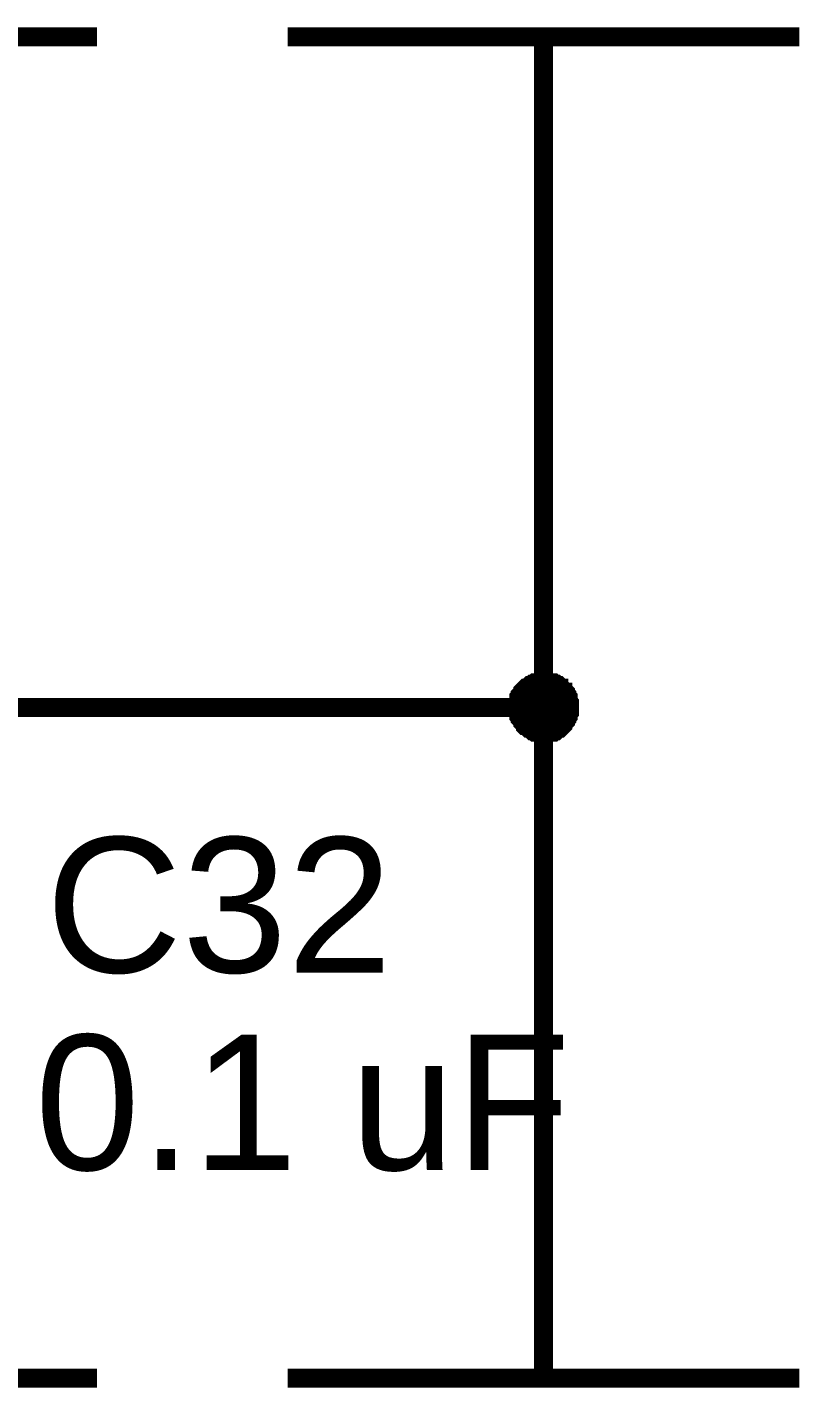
# Model space of a CAD drawing. Header units: millimetres. Extents: x 0 to 594, y 0 to 420.
# Drawn here: x 372 to 384.23, y 39.43 to 60.73 of the extents above; entities that cross this region are included whole.
import ezdxf

# ---------------------------------------------------------------- set-up
doc = ezdxf.new("R2010")
doc.units = ezdxf.units.MM
doc.layers.add('Sheet', color=255, linetype='Continuous')
doc.styles.get("Standard").update_dxf_attribs({"font": 'arial.ttf'})

msp = doc.modelspace()

# ---------------------------------------------------------------- linework, layer by layer
at = {"layer": 'Sheet', "color": 0}
for points, const_width in [([(365.091, 60.581), (373.091, 60.581)], 0.3), ([(376.076, 60.581), (384.077, 60.581)], 0.3), ([(380.076, 60.581), (380.076, 54.167)], 0.3), ([(380.076, 59.099), (380.076, 54.082)], 0.3), ([(380.076, 54.082), (380.076, 50.082), (380.076, 46.081)], 0.3), ([(379.568, 50.082), (379.568, 50.103), (379.568, 50.145), (379.568, 50.166), (379.568, 50.187), (379.589, 50.209), (379.589, 50.23), (379.589, 50.272), (379.611, 50.293), (379.611, 50.314), (379.632, 50.336), (379.653, 50.357), (379.653, 50.378), (379.674, 50.399), (379.695, 50.42), (379.695, 50.42), (379.716, 50.441), (379.738, 50.463), (379.759, 50.484), (379.78, 50.484), (379.801, 50.505), (379.822, 50.526), (379.843, 50.526), (379.865, 50.547), (379.886, 50.547), (379.907, 50.568), (379.928, 50.568), (379.949, 50.568), (379.97, 50.59), (379.992, 50.59), (380.034, 50.59), (380.055, 50.59), (380.076, 50.59)], 0.0991), ([(379.568, 50.082), (379.568, 50.103), (379.568, 50.145), (379.568, 50.166), (379.568, 50.187), (379.589, 50.209), (379.589, 50.23), (379.589, 50.272), (379.611, 50.293), (379.611, 50.314), (379.632, 50.336), (379.653, 50.357), (379.653, 50.378), (379.674, 50.399), (379.695, 50.42), (379.695, 50.42), (379.716, 50.441), (379.738, 50.463), (379.759, 50.484), (379.78, 50.484), (379.801, 50.505), (379.822, 50.526), (379.843, 50.526), (379.865, 50.547), (379.886, 50.547), (379.907, 50.568), (379.928, 50.568), (379.949, 50.568), (379.97, 50.59), (379.992, 50.59), (380.034, 50.59), (380.055, 50.59), (380.076, 50.59)], 0.0991), ([(379.568, 50.082), (379.568, 50.103), (379.568, 50.145), (379.568, 50.166), (379.568, 50.187), (379.589, 50.209), (379.589, 50.23), (379.589, 50.272), (379.611, 50.293), (379.611, 50.314), (379.632, 50.336), (379.653, 50.357), (379.653, 50.378), (379.674, 50.399), (379.695, 50.42), (379.695, 50.42), (379.716, 50.441), (379.738, 50.463), (379.759, 50.484), (379.78, 50.484), (379.801, 50.505), (379.822, 50.526), (379.843, 50.526), (379.865, 50.547), (379.886, 50.547), (379.907, 50.568), (379.928, 50.568), (379.949, 50.568), (379.97, 50.59), (379.992, 50.59), (380.034, 50.59), (380.055, 50.59), (380.076, 50.59)], 0.0991), ([(379.568, 50.082), (379.568, 50.103), (379.568, 50.145), (379.568, 50.166), (379.568, 50.187), (379.589, 50.209), (379.589, 50.23), (379.589, 50.272), (379.611, 50.293), (379.611, 50.314), (379.632, 50.336), (379.653, 50.357), (379.653, 50.378), (379.674, 50.399), (379.695, 50.42), (379.695, 50.42), (379.716, 50.441), (379.738, 50.463), (379.759, 50.484), (379.78, 50.484), (379.801, 50.505), (379.822, 50.526), (379.843, 50.526), (379.865, 50.547), (379.886, 50.547), (379.907, 50.568), (379.928, 50.568), (379.949, 50.568), (379.97, 50.59), (379.992, 50.59), (380.034, 50.59), (380.055, 50.59), (380.076, 50.59)], 0.0991), ([(379.568, 50.082), (379.568, 50.103), (379.568, 50.145), (379.568, 50.166), (379.568, 50.187), (379.589, 50.209), (379.589, 50.23), (379.589, 50.272), (379.611, 50.293), (379.611, 50.314), (379.632, 50.336), (379.653, 50.357), (379.653, 50.378), (379.674, 50.399), (379.695, 50.42), (379.695, 50.42), (379.716, 50.441), (379.738, 50.463), (379.759, 50.484), (379.78, 50.484), (379.801, 50.505), (379.822, 50.526), (379.843, 50.526), (379.865, 50.547), (379.886, 50.547), (379.907, 50.568), (379.928, 50.568), (379.949, 50.568), (379.97, 50.59), (379.992, 50.59), (380.034, 50.59), (380.055, 50.59), (380.076, 50.59)], 0.0991), ([(379.568, 50.082), (379.568, 50.103), (379.568, 50.145), (379.568, 50.166), (379.568, 50.187), (379.589, 50.209), (379.589, 50.23), (379.589, 50.272), (379.611, 50.293), (379.611, 50.314), (379.632, 50.336), (379.653, 50.357), (379.653, 50.378), (379.674, 50.399), (379.695, 50.42), (379.695, 50.42), (379.716, 50.441), (379.738, 50.463), (379.759, 50.484), (379.78, 50.484), (379.801, 50.505), (379.822, 50.526), (379.843, 50.526), (379.865, 50.547), (379.886, 50.547), (379.907, 50.568), (379.928, 50.568), (379.949, 50.568), (379.97, 50.59), (379.992, 50.59), (380.034, 50.59), (380.055, 50.59), (380.076, 50.59)], 0.0991), ([(379.568, 50.082), (379.568, 50.103), (379.568, 50.145), (379.568, 50.166), (379.568, 50.187), (379.589, 50.209), (379.589, 50.23), (379.589, 50.272), (379.611, 50.293), (379.611, 50.314), (379.632, 50.336), (379.653, 50.357), (379.653, 50.378), (379.674, 50.399), (379.695, 50.42), (379.695, 50.42), (379.716, 50.441), (379.738, 50.463), (379.759, 50.484), (379.78, 50.484), (379.801, 50.505), (379.822, 50.526), (379.843, 50.526), (379.865, 50.547), (379.886, 50.547), (379.907, 50.568), (379.928, 50.568), (379.949, 50.568), (379.97, 50.59), (379.992, 50.59), (380.034, 50.59), (380.055, 50.59), (380.076, 50.59)], 0.0991), ([(379.568, 50.082), (379.568, 50.103), (379.568, 50.145), (379.568, 50.166), (379.568, 50.187), (379.589, 50.209), (379.589, 50.23), (379.589, 50.272), (379.611, 50.293), (379.611, 50.314), (379.632, 50.336), (379.653, 50.357), (379.653, 50.378), (379.674, 50.399), (379.695, 50.42), (379.695, 50.42), (379.716, 50.441), (379.738, 50.463), (379.759, 50.484), (379.78, 50.484), (379.801, 50.505), (379.822, 50.526), (379.843, 50.526), (379.865, 50.547), (379.886, 50.547), (379.907, 50.568), (379.928, 50.568), (379.949, 50.568), (379.97, 50.59), (379.992, 50.59), (380.034, 50.59), (380.055, 50.59), (380.076, 50.59)], 0.0991), ([(380.076, 50.59), (380.076, 50.59)], 0.0991), ([(380.076, 50.59), (380.097, 50.59), (380.14, 50.59), (380.161, 50.59), (380.182, 50.59), (380.203, 50.568), (380.224, 50.568), (380.267, 50.568), (380.288, 50.547), (380.309, 50.547), (380.33, 50.526), (380.351, 50.526), (380.373, 50.505), (380.394, 50.484), (380.415, 50.484), (380.415, 50.463), (380.436, 50.441), (380.457, 50.42), (380.478, 50.42), (380.478, 50.399), (380.5, 50.378), (380.521, 50.357), (380.521, 50.336), (380.542, 50.314), (380.542, 50.293), (380.563, 50.272), (380.563, 50.23), (380.563, 50.209), (380.584, 50.187), (380.584, 50.166), (380.584, 50.145), (380.584, 50.103), (380.584, 50.082)], 0.0991), ([(380.076, 50.59), (380.076, 50.59)], 0.0991), ([(380.076, 50.59), (380.097, 50.59), (380.14, 50.59), (380.161, 50.59), (380.182, 50.59), (380.203, 50.568), (380.224, 50.568), (380.267, 50.568), (380.288, 50.547), (380.309, 50.547), (380.33, 50.526), (380.351, 50.526), (380.373, 50.505), (380.394, 50.484), (380.415, 50.484), (380.415, 50.463), (380.436, 50.441), (380.457, 50.42), (380.478, 50.42), (380.478, 50.399), (380.5, 50.378), (380.521, 50.357), (380.521, 50.336), (380.542, 50.314), (380.542, 50.293), (380.563, 50.272), (380.563, 50.23), (380.563, 50.209), (380.584, 50.187), (380.584, 50.166), (380.584, 50.145), (380.584, 50.103), (380.584, 50.082)], 0.0991), ([(380.076, 50.59), (380.076, 50.59)], 0.0991), ([(380.076, 50.59), (380.097, 50.59), (380.14, 50.59), (380.161, 50.59), (380.182, 50.59), (380.203, 50.568), (380.224, 50.568), (380.267, 50.568), (380.288, 50.547), (380.309, 50.547), (380.33, 50.526), (380.351, 50.526), (380.373, 50.505), (380.394, 50.484), (380.415, 50.484), (380.415, 50.463), (380.436, 50.441), (380.457, 50.42), (380.478, 50.42), (380.478, 50.399), (380.5, 50.378), (380.521, 50.357), (380.521, 50.336), (380.542, 50.314), (380.542, 50.293), (380.563, 50.272), (380.563, 50.23), (380.563, 50.209), (380.584, 50.187), (380.584, 50.166), (380.584, 50.145), (380.584, 50.103), (380.584, 50.082)], 0.0991), ([(380.076, 50.59), (380.076, 50.59)], 0.0991), ([(380.076, 50.59), (380.097, 50.59), (380.14, 50.59), (380.161, 50.59), (380.182, 50.59), (380.203, 50.568), (380.224, 50.568), (380.267, 50.568), (380.288, 50.547), (380.309, 50.547), (380.33, 50.526), (380.351, 50.526), (380.373, 50.505), (380.394, 50.484), (380.415, 50.484), (380.415, 50.463), (380.436, 50.441), (380.457, 50.42), (380.478, 50.42), (380.478, 50.399), (380.5, 50.378), (380.521, 50.357), (380.521, 50.336), (380.542, 50.314), (380.542, 50.293), (380.563, 50.272), (380.563, 50.23), (380.563, 50.209), (380.584, 50.187), (380.584, 50.166), (380.584, 50.145), (380.584, 50.103), (380.584, 50.082)], 0.0991), ([(380.076, 50.59), (380.076, 50.59)], 0.0991), ([(380.076, 50.59), (380.097, 50.59), (380.14, 50.59), (380.161, 50.59), (380.182, 50.59), (380.203, 50.568), (380.224, 50.568), (380.267, 50.568), (380.288, 50.547), (380.309, 50.547), (380.33, 50.526), (380.351, 50.526), (380.373, 50.505), (380.394, 50.484), (380.415, 50.484), (380.415, 50.463), (380.436, 50.441), (380.457, 50.42), (380.478, 50.42), (380.478, 50.399), (380.5, 50.378), (380.521, 50.357), (380.521, 50.336), (380.542, 50.314), (380.542, 50.293), (380.563, 50.272), (380.563, 50.23), (380.563, 50.209), (380.584, 50.187), (380.584, 50.166), (380.584, 50.145), (380.584, 50.103), (380.584, 50.082)], 0.0991), ([(380.076, 50.59), (380.076, 50.59)], 0.0991), ([(380.076, 50.59), (380.097, 50.59), (380.14, 50.59), (380.161, 50.59), (380.182, 50.59), (380.203, 50.568), (380.224, 50.568), (380.267, 50.568), (380.288, 50.547), (380.309, 50.547), (380.33, 50.526), (380.351, 50.526), (380.373, 50.505), (380.394, 50.484), (380.415, 50.484), (380.415, 50.463), (380.436, 50.441), (380.457, 50.42), (380.478, 50.42), (380.478, 50.399), (380.5, 50.378), (380.521, 50.357), (380.521, 50.336), (380.542, 50.314), (380.542, 50.293), (380.563, 50.272), (380.563, 50.23), (380.563, 50.209), (380.584, 50.187), (380.584, 50.166), (380.584, 50.145), (380.584, 50.103), (380.584, 50.082)], 0.0991), ([(380.076, 50.59), (380.076, 50.59)], 0.0991), ([(380.076, 50.59), (380.097, 50.59), (380.14, 50.59), (380.161, 50.59), (380.182, 50.59), (380.203, 50.568), (380.224, 50.568), (380.267, 50.568), (380.288, 50.547), (380.309, 50.547), (380.33, 50.526), (380.351, 50.526), (380.373, 50.505), (380.394, 50.484), (380.415, 50.484), (380.415, 50.463), (380.436, 50.441), (380.457, 50.42), (380.478, 50.42), (380.478, 50.399), (380.5, 50.378), (380.521, 50.357), (380.521, 50.336), (380.542, 50.314), (380.542, 50.293), (380.563, 50.272), (380.563, 50.23), (380.563, 50.209), (380.584, 50.187), (380.584, 50.166), (380.584, 50.145), (380.584, 50.103), (380.584, 50.082)], 0.0991), ([(380.076, 50.59), (380.076, 50.59)], 0.0991), ([(380.076, 50.59), (380.097, 50.59), (380.14, 50.59), (380.161, 50.59), (380.182, 50.59), (380.203, 50.568), (380.224, 50.568), (380.267, 50.568), (380.288, 50.547), (380.309, 50.547), (380.33, 50.526), (380.351, 50.526), (380.373, 50.505), (380.394, 50.484), (380.415, 50.484), (380.415, 50.463), (380.436, 50.441), (380.457, 50.42), (380.478, 50.42), (380.478, 50.399), (380.5, 50.378), (380.521, 50.357), (380.521, 50.336), (380.542, 50.314), (380.542, 50.293), (380.563, 50.272), (380.563, 50.23), (380.563, 50.209), (380.584, 50.187), (380.584, 50.166), (380.584, 50.145), (380.584, 50.103), (380.584, 50.082)], 0.0991), ([(380.076, 50.082), (369.091, 50.082)], 0.3), ([(380.076, 49.574), (380.055, 49.574), (380.034, 49.574), (379.992, 49.574), (379.97, 49.574), (379.949, 49.595), (379.928, 49.595), (379.907, 49.595), (379.886, 49.616), (379.865, 49.616), (379.843, 49.637), (379.822, 49.658), (379.801, 49.658), (379.78, 49.679), (379.759, 49.701), (379.738, 49.701), (379.716, 49.722), (379.695, 49.743), (379.695, 49.764), (379.674, 49.785), (379.653, 49.806), (379.653, 49.828), (379.632, 49.849), (379.611, 49.87), (379.611, 49.891), (379.589, 49.912), (379.589, 49.933), (379.589, 49.955), (379.568, 49.976), (379.568, 49.997), (379.568, 50.039), (379.568, 50.06), (379.568, 50.082)], 0.0991), ([(379.568, 50.082), (379.568, 50.082)], 0.0991), ([(380.076, 49.574), (380.055, 49.574), (380.034, 49.574), (379.992, 49.574), (379.97, 49.574), (379.949, 49.595), (379.928, 49.595), (379.907, 49.595), (379.886, 49.616), (379.865, 49.616), (379.843, 49.637), (379.822, 49.658), (379.801, 49.658), (379.78, 49.679), (379.759, 49.701), (379.738, 49.701), (379.716, 49.722), (379.695, 49.743), (379.695, 49.764), (379.674, 49.785), (379.653, 49.806), (379.653, 49.828), (379.632, 49.849), (379.611, 49.87), (379.611, 49.891), (379.589, 49.912), (379.589, 49.933), (379.589, 49.955), (379.568, 49.976), (379.568, 49.997), (379.568, 50.039), (379.568, 50.06), (379.568, 50.082)], 0.0991), ([(379.568, 50.082), (379.568, 50.082)], 0.0991), ([(380.076, 49.574), (380.055, 49.574), (380.034, 49.574), (379.992, 49.574), (379.97, 49.574), (379.949, 49.595), (379.928, 49.595), (379.907, 49.595), (379.886, 49.616), (379.865, 49.616), (379.843, 49.637), (379.822, 49.658), (379.801, 49.658), (379.78, 49.679), (379.759, 49.701), (379.738, 49.701), (379.716, 49.722), (379.695, 49.743), (379.695, 49.764), (379.674, 49.785), (379.653, 49.806), (379.653, 49.828), (379.632, 49.849), (379.611, 49.87), (379.611, 49.891), (379.589, 49.912), (379.589, 49.933), (379.589, 49.955), (379.568, 49.976), (379.568, 49.997), (379.568, 50.039), (379.568, 50.06), (379.568, 50.082)], 0.0991), ([(379.568, 50.082), (379.568, 50.082)], 0.0991), ([(380.076, 49.574), (380.055, 49.574), (380.034, 49.574), (379.992, 49.574), (379.97, 49.574), (379.949, 49.595), (379.928, 49.595), (379.907, 49.595), (379.886, 49.616), (379.865, 49.616), (379.843, 49.637), (379.822, 49.658), (379.801, 49.658), (379.78, 49.679), (379.759, 49.701), (379.738, 49.701), (379.716, 49.722), (379.695, 49.743), (379.695, 49.764), (379.674, 49.785), (379.653, 49.806), (379.653, 49.828), (379.632, 49.849), (379.611, 49.87), (379.611, 49.891), (379.589, 49.912), (379.589, 49.933), (379.589, 49.955), (379.568, 49.976), (379.568, 49.997), (379.568, 50.039), (379.568, 50.06), (379.568, 50.082)], 0.0991), ([(379.568, 50.082), (379.568, 50.082)], 0.0991), ([(380.076, 49.574), (380.055, 49.574), (380.034, 49.574), (379.992, 49.574), (379.97, 49.574), (379.949, 49.595), (379.928, 49.595), (379.907, 49.595), (379.886, 49.616), (379.865, 49.616), (379.843, 49.637), (379.822, 49.658), (379.801, 49.658), (379.78, 49.679), (379.759, 49.701), (379.738, 49.701), (379.716, 49.722), (379.695, 49.743), (379.695, 49.764), (379.674, 49.785), (379.653, 49.806), (379.653, 49.828), (379.632, 49.849), (379.611, 49.87), (379.611, 49.891), (379.589, 49.912), (379.589, 49.933), (379.589, 49.955), (379.568, 49.976), (379.568, 49.997), (379.568, 50.039), (379.568, 50.06), (379.568, 50.082)], 0.0991), ([(379.568, 50.082), (379.568, 50.082)], 0.0991), ([(380.076, 49.574), (380.055, 49.574), (380.034, 49.574), (379.992, 49.574), (379.97, 49.574), (379.949, 49.595), (379.928, 49.595), (379.907, 49.595), (379.886, 49.616), (379.865, 49.616), (379.843, 49.637), (379.822, 49.658), (379.801, 49.658), (379.78, 49.679), (379.759, 49.701), (379.738, 49.701), (379.716, 49.722), (379.695, 49.743), (379.695, 49.764), (379.674, 49.785), (379.653, 49.806), (379.653, 49.828), (379.632, 49.849), (379.611, 49.87), (379.611, 49.891), (379.589, 49.912), (379.589, 49.933), (379.589, 49.955), (379.568, 49.976), (379.568, 49.997), (379.568, 50.039), (379.568, 50.06), (379.568, 50.082)], 0.0991), ([(379.568, 50.082), (379.568, 50.082)], 0.0991), ([(380.076, 49.574), (380.055, 49.574), (380.034, 49.574), (379.992, 49.574), (379.97, 49.574), (379.949, 49.595), (379.928, 49.595), (379.907, 49.595), (379.886, 49.616), (379.865, 49.616), (379.843, 49.637), (379.822, 49.658), (379.801, 49.658), (379.78, 49.679), (379.759, 49.701), (379.738, 49.701), (379.716, 49.722), (379.695, 49.743), (379.695, 49.764), (379.674, 49.785), (379.653, 49.806), (379.653, 49.828), (379.632, 49.849), (379.611, 49.87), (379.611, 49.891), (379.589, 49.912), (379.589, 49.933), (379.589, 49.955), (379.568, 49.976), (379.568, 49.997), (379.568, 50.039), (379.568, 50.06), (379.568, 50.082)], 0.0991), ([(379.568, 50.082), (379.568, 50.082)], 0.0991), ([(380.076, 49.574), (380.055, 49.574), (380.034, 49.574), (379.992, 49.574), (379.97, 49.574), (379.949, 49.595), (379.928, 49.595), (379.907, 49.595), (379.886, 49.616), (379.865, 49.616), (379.843, 49.637), (379.822, 49.658), (379.801, 49.658), (379.78, 49.679), (379.759, 49.701), (379.738, 49.701), (379.716, 49.722), (379.695, 49.743), (379.695, 49.764), (379.674, 49.785), (379.653, 49.806), (379.653, 49.828), (379.632, 49.849), (379.611, 49.87), (379.611, 49.891), (379.589, 49.912), (379.589, 49.933), (379.589, 49.955), (379.568, 49.976), (379.568, 49.997), (379.568, 50.039), (379.568, 50.06), (379.568, 50.082)], 0.0991), ([(379.568, 50.082), (379.568, 50.082)], 0.0991), ([(380.584, 50.082), (380.584, 50.06), (380.584, 50.039), (380.584, 49.997), (380.584, 49.976), (380.563, 49.955), (380.563, 49.933), (380.563, 49.912), (380.542, 49.891), (380.542, 49.87), (380.521, 49.849), (380.521, 49.828), (380.5, 49.806), (380.478, 49.785), (380.478, 49.764), (380.457, 49.743), (380.436, 49.722), (380.415, 49.701), (380.415, 49.701), (380.394, 49.679), (380.373, 49.658), (380.351, 49.658), (380.33, 49.637), (380.309, 49.616), (380.288, 49.616), (380.267, 49.595), (380.224, 49.595), (380.203, 49.595), (380.182, 49.574), (380.161, 49.574), (380.14, 49.574), (380.097, 49.574), (380.076, 49.574)], 0.0991), ([(380.584, 50.082), (380.584, 50.06), (380.584, 50.039), (380.584, 49.997), (380.584, 49.976), (380.563, 49.955), (380.563, 49.933), (380.563, 49.912), (380.542, 49.891), (380.542, 49.87), (380.521, 49.849), (380.521, 49.828), (380.5, 49.806), (380.478, 49.785), (380.478, 49.764), (380.457, 49.743), (380.436, 49.722), (380.415, 49.701), (380.415, 49.701), (380.394, 49.679), (380.373, 49.658), (380.351, 49.658), (380.33, 49.637), (380.309, 49.616), (380.288, 49.616), (380.267, 49.595), (380.224, 49.595), (380.203, 49.595), (380.182, 49.574), (380.161, 49.574), (380.14, 49.574), (380.097, 49.574), (380.076, 49.574)], 0.0991), ([(380.584, 50.082), (380.584, 50.06), (380.584, 50.039), (380.584, 49.997), (380.584, 49.976), (380.563, 49.955), (380.563, 49.933), (380.563, 49.912), (380.542, 49.891), (380.542, 49.87), (380.521, 49.849), (380.521, 49.828), (380.5, 49.806), (380.478, 49.785), (380.478, 49.764), (380.457, 49.743), (380.436, 49.722), (380.415, 49.701), (380.415, 49.701), (380.394, 49.679), (380.373, 49.658), (380.351, 49.658), (380.33, 49.637), (380.309, 49.616), (380.288, 49.616), (380.267, 49.595), (380.224, 49.595), (380.203, 49.595), (380.182, 49.574), (380.161, 49.574), (380.14, 49.574), (380.097, 49.574), (380.076, 49.574)], 0.0991), ([(380.584, 50.082), (380.584, 50.06), (380.584, 50.039), (380.584, 49.997), (380.584, 49.976), (380.563, 49.955), (380.563, 49.933), (380.563, 49.912), (380.542, 49.891), (380.542, 49.87), (380.521, 49.849), (380.521, 49.828), (380.5, 49.806), (380.478, 49.785), (380.478, 49.764), (380.457, 49.743), (380.436, 49.722), (380.415, 49.701), (380.415, 49.701), (380.394, 49.679), (380.373, 49.658), (380.351, 49.658), (380.33, 49.637), (380.309, 49.616), (380.288, 49.616), (380.267, 49.595), (380.224, 49.595), (380.203, 49.595), (380.182, 49.574), (380.161, 49.574), (380.14, 49.574), (380.097, 49.574), (380.076, 49.574)], 0.0991), ([(380.584, 50.082), (380.584, 50.06), (380.584, 50.039), (380.584, 49.997), (380.584, 49.976), (380.563, 49.955), (380.563, 49.933), (380.563, 49.912), (380.542, 49.891), (380.542, 49.87), (380.521, 49.849), (380.521, 49.828), (380.5, 49.806), (380.478, 49.785), (380.478, 49.764), (380.457, 49.743), (380.436, 49.722), (380.415, 49.701), (380.415, 49.701), (380.394, 49.679), (380.373, 49.658), (380.351, 49.658), (380.33, 49.637), (380.309, 49.616), (380.288, 49.616), (380.267, 49.595), (380.224, 49.595), (380.203, 49.595), (380.182, 49.574), (380.161, 49.574), (380.14, 49.574), (380.097, 49.574), (380.076, 49.574)], 0.0991), ([(380.584, 50.082), (380.584, 50.06), (380.584, 50.039), (380.584, 49.997), (380.584, 49.976), (380.563, 49.955), (380.563, 49.933), (380.563, 49.912), (380.542, 49.891), (380.542, 49.87), (380.521, 49.849), (380.521, 49.828), (380.5, 49.806), (380.478, 49.785), (380.478, 49.764), (380.457, 49.743), (380.436, 49.722), (380.415, 49.701), (380.415, 49.701), (380.394, 49.679), (380.373, 49.658), (380.351, 49.658), (380.33, 49.637), (380.309, 49.616), (380.288, 49.616), (380.267, 49.595), (380.224, 49.595), (380.203, 49.595), (380.182, 49.574), (380.161, 49.574), (380.14, 49.574), (380.097, 49.574), (380.076, 49.574)], 0.0991), ([(380.584, 50.082), (380.584, 50.06), (380.584, 50.039), (380.584, 49.997), (380.584, 49.976), (380.563, 49.955), (380.563, 49.933), (380.563, 49.912), (380.542, 49.891), (380.542, 49.87), (380.521, 49.849), (380.521, 49.828), (380.5, 49.806), (380.478, 49.785), (380.478, 49.764), (380.457, 49.743), (380.436, 49.722), (380.415, 49.701), (380.415, 49.701), (380.394, 49.679), (380.373, 49.658), (380.351, 49.658), (380.33, 49.637), (380.309, 49.616), (380.288, 49.616), (380.267, 49.595), (380.224, 49.595), (380.203, 49.595), (380.182, 49.574), (380.161, 49.574), (380.14, 49.574), (380.097, 49.574), (380.076, 49.574)], 0.0991), ([(380.584, 50.082), (380.584, 50.06), (380.584, 50.039), (380.584, 49.997), (380.584, 49.976), (380.563, 49.955), (380.563, 49.933), (380.563, 49.912), (380.542, 49.891), (380.542, 49.87), (380.521, 49.849), (380.521, 49.828), (380.5, 49.806), (380.478, 49.785), (380.478, 49.764), (380.457, 49.743), (380.436, 49.722), (380.415, 49.701), (380.415, 49.701), (380.394, 49.679), (380.373, 49.658), (380.351, 49.658), (380.33, 49.637), (380.309, 49.616), (380.288, 49.616), (380.267, 49.595), (380.224, 49.595), (380.203, 49.595), (380.182, 49.574), (380.161, 49.574), (380.14, 49.574), (380.097, 49.574), (380.076, 49.574)], 0.0991), ([(380.584, 50.082), (380.584, 50.082), (380.584, 50.082), (380.584, 50.082), (380.584, 50.082), (380.584, 50.082), (380.584, 50.082), (380.584, 50.082), (380.584, 50.082), (380.584, 50.082), (380.584, 50.082), (380.584, 50.082), (380.584, 50.082), (380.584, 50.082), (380.584, 50.082), (380.584, 50.082), (380.584, 50.082), (380.584, 50.082), (380.584, 50.082), (380.584, 50.082), (380.584, 50.082), (380.584, 50.082), (380.584, 50.082), (380.584, 50.082), (380.584, 50.082), (380.584, 50.082), (380.584, 50.082), (380.584, 50.082), (380.584, 50.082), (380.584, 50.082), (380.584, 50.082), (380.584, 50.082), (380.584, 50.082)], 0.0991), ([(380.584, 50.082), (380.584, 50.082)], 0.0991), ([(380.584, 50.082), (380.584, 50.082), (380.584, 50.082), (380.584, 50.082), (380.584, 50.082), (380.584, 50.082), (380.584, 50.082), (380.584, 50.082), (380.584, 50.082), (380.584, 50.082), (380.584, 50.082), (380.584, 50.082), (380.584, 50.082), (380.584, 50.082), (380.584, 50.082), (380.584, 50.082), (380.584, 50.082), (380.584, 50.082), (380.584, 50.082), (380.584, 50.082), (380.584, 50.082), (380.584, 50.082), (380.584, 50.082), (380.584, 50.082), (380.584, 50.082), (380.584, 50.082), (380.584, 50.082), (380.584, 50.082), (380.584, 50.082), (380.584, 50.082), (380.584, 50.082), (380.584, 50.082), (380.584, 50.082)], 0.0991), ([(380.584, 50.082), (380.584, 50.082)], 0.0991), ([(380.584, 50.082), (380.584, 50.082), (380.584, 50.082), (380.584, 50.082), (380.584, 50.082), (380.584, 50.082), (380.584, 50.082), (380.584, 50.082), (380.584, 50.082), (380.584, 50.082), (380.584, 50.082), (380.584, 50.082), (380.584, 50.082), (380.584, 50.082), (380.584, 50.082), (380.584, 50.082), (380.584, 50.082), (380.584, 50.082), (380.584, 50.082), (380.584, 50.082), (380.584, 50.082), (380.584, 50.082), (380.584, 50.082), (380.584, 50.082), (380.584, 50.082), (380.584, 50.082), (380.584, 50.082), (380.584, 50.082), (380.584, 50.082), (380.584, 50.082), (380.584, 50.082), (380.584, 50.082), (380.584, 50.082)], 0.0991), ([(380.584, 50.082), (380.584, 50.082)], 0.0991), ([(380.584, 50.082), (380.584, 50.082), (380.584, 50.082), (380.584, 50.082), (380.584, 50.082), (380.584, 50.082), (380.584, 50.082), (380.584, 50.082), (380.584, 50.082), (380.584, 50.082), (380.584, 50.082), (380.584, 50.082), (380.584, 50.082), (380.584, 50.082), (380.584, 50.082), (380.584, 50.082), (380.584, 50.082), (380.584, 50.082), (380.584, 50.082), (380.584, 50.082), (380.584, 50.082), (380.584, 50.082), (380.584, 50.082), (380.584, 50.082), (380.584, 50.082), (380.584, 50.082), (380.584, 50.082), (380.584, 50.082), (380.584, 50.082), (380.584, 50.082), (380.584, 50.082), (380.584, 50.082), (380.584, 50.082)], 0.0991), ([(380.584, 50.082), (380.584, 50.082)], 0.0991), ([(380.584, 50.082), (380.584, 50.082), (380.584, 50.082), (380.584, 50.082), (380.584, 50.082), (380.584, 50.082), (380.584, 50.082), (380.584, 50.082), (380.584, 50.082), (380.584, 50.082), (380.584, 50.082), (380.584, 50.082), (380.584, 50.082), (380.584, 50.082), (380.584, 50.082), (380.584, 50.082), (380.584, 50.082), (380.584, 50.082), (380.584, 50.082), (380.584, 50.082), (380.584, 50.082), (380.584, 50.082), (380.584, 50.082), (380.584, 50.082), (380.584, 50.082), (380.584, 50.082), (380.584, 50.082), (380.584, 50.082), (380.584, 50.082), (380.584, 50.082), (380.584, 50.082), (380.584, 50.082), (380.584, 50.082)], 0.0991), ([(380.584, 50.082), (380.584, 50.082)], 0.0991), ([(380.584, 50.082), (380.584, 50.082), (380.584, 50.082), (380.584, 50.082), (380.584, 50.082), (380.584, 50.082), (380.584, 50.082), (380.584, 50.082), (380.584, 50.082), (380.584, 50.082), (380.584, 50.082), (380.584, 50.082), (380.584, 50.082), (380.584, 50.082), (380.584, 50.082), (380.584, 50.082), (380.584, 50.082), (380.584, 50.082), (380.584, 50.082), (380.584, 50.082), (380.584, 50.082), (380.584, 50.082), (380.584, 50.082), (380.584, 50.082), (380.584, 50.082), (380.584, 50.082), (380.584, 50.082), (380.584, 50.082), (380.584, 50.082), (380.584, 50.082), (380.584, 50.082), (380.584, 50.082), (380.584, 50.082)], 0.0991), ([(380.584, 50.082), (380.584, 50.082)], 0.0991), ([(380.584, 50.082), (380.584, 50.082), (380.584, 50.082), (380.584, 50.082), (380.584, 50.082), (380.584, 50.082), (380.584, 50.082), (380.584, 50.082), (380.584, 50.082), (380.584, 50.082), (380.584, 50.082), (380.584, 50.082), (380.584, 50.082), (380.584, 50.082), (380.584, 50.082), (380.584, 50.082), (380.584, 50.082), (380.584, 50.082), (380.584, 50.082), (380.584, 50.082), (380.584, 50.082), (380.584, 50.082), (380.584, 50.082), (380.584, 50.082), (380.584, 50.082), (380.584, 50.082), (380.584, 50.082), (380.584, 50.082), (380.584, 50.082), (380.584, 50.082), (380.584, 50.082), (380.584, 50.082), (380.584, 50.082)], 0.0991), ([(380.584, 50.082), (380.584, 50.082)], 0.0991), ([(380.584, 50.082), (380.584, 50.082), (380.584, 50.082), (380.584, 50.082), (380.584, 50.082), (380.584, 50.082), (380.584, 50.082), (380.584, 50.082), (380.584, 50.082), (380.584, 50.082), (380.584, 50.082), (380.584, 50.082), (380.584, 50.082), (380.584, 50.082), (380.584, 50.082), (380.584, 50.082), (380.584, 50.082), (380.584, 50.082), (380.584, 50.082), (380.584, 50.082), (380.584, 50.082), (380.584, 50.082), (380.584, 50.082), (380.584, 50.082), (380.584, 50.082), (380.584, 50.082), (380.584, 50.082), (380.584, 50.082), (380.584, 50.082), (380.584, 50.082), (380.584, 50.082), (380.584, 50.082), (380.584, 50.082)], 0.0991), ([(380.584, 50.082), (380.584, 50.082)], 0.0991), ([(380.076, 46.081), (380.076, 39.583)], 0.3), ([(380.076, 41.086), (380.076, 46.081)], 0.3), ([(365.091, 39.583), (373.091, 39.583)], 0.3), ([(376.076, 39.583), (384.077, 39.583)], 0.3)]:
    msp.add_lwpolyline(points, dxfattribs=dict(at, const_width=const_width))
at = {"layer": 'Sheet', "color": 0, "const_width": 0.508}
msp.add_lwpolyline([(379.825, 50.101, 1), (380.333, 50.101, 1)], format="xyb", close=True, dxfattribs=at)

# ---------------------------------------------------------------- texts
at = {"layer": 'Sheet', "color": 0}
for s, p in [('C32', (372.287, 45.933)), ('0.1 uF', (372.118, 42.842))]:
    msp.add_text(s, height=2.1167, dxfattribs=at).set_placement(p)

doc.saveas('drawing.dxf')
